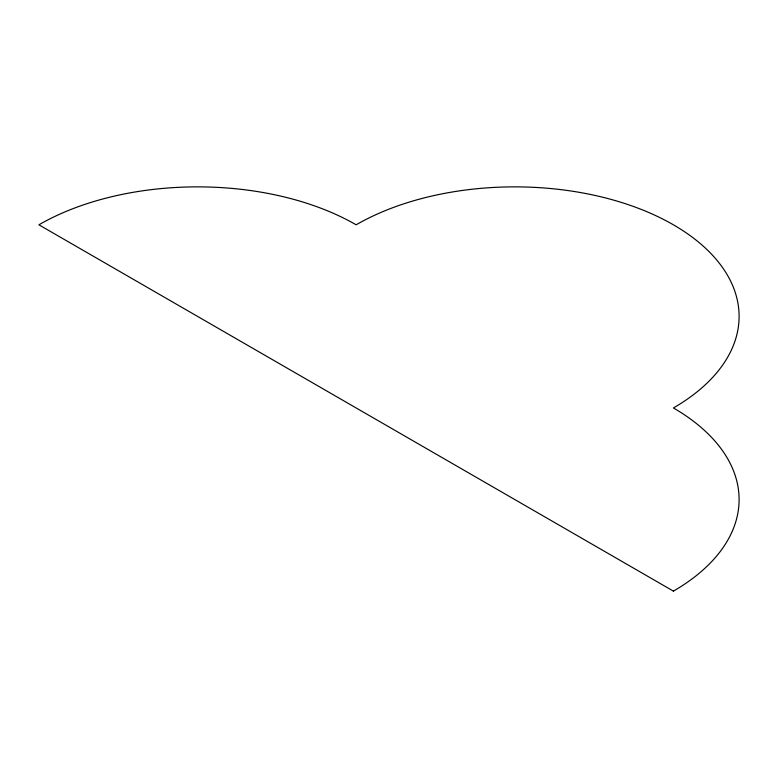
<?xml version="1.0" encoding="UTF-8"?>
<svg xmlns="http://www.w3.org/2000/svg" width="778" height="778" viewBox="0 0 778 778"><rect width="100%" height="100%" fill="white"/><g stroke="black" fill="none" stroke-linecap="round" stroke-linejoin="round"><path stroke-width="1.17" d="M673.398 591.124L38.9 224.803A224.327 129.518 0 0 1 356.149 224.803A224.327 129.518 0 0 1 673.398 224.803A224.327 129.518 0 0 1 673.398 407.964A224.327 129.518 0 0 1 673.398 591.124"/></g></svg>
